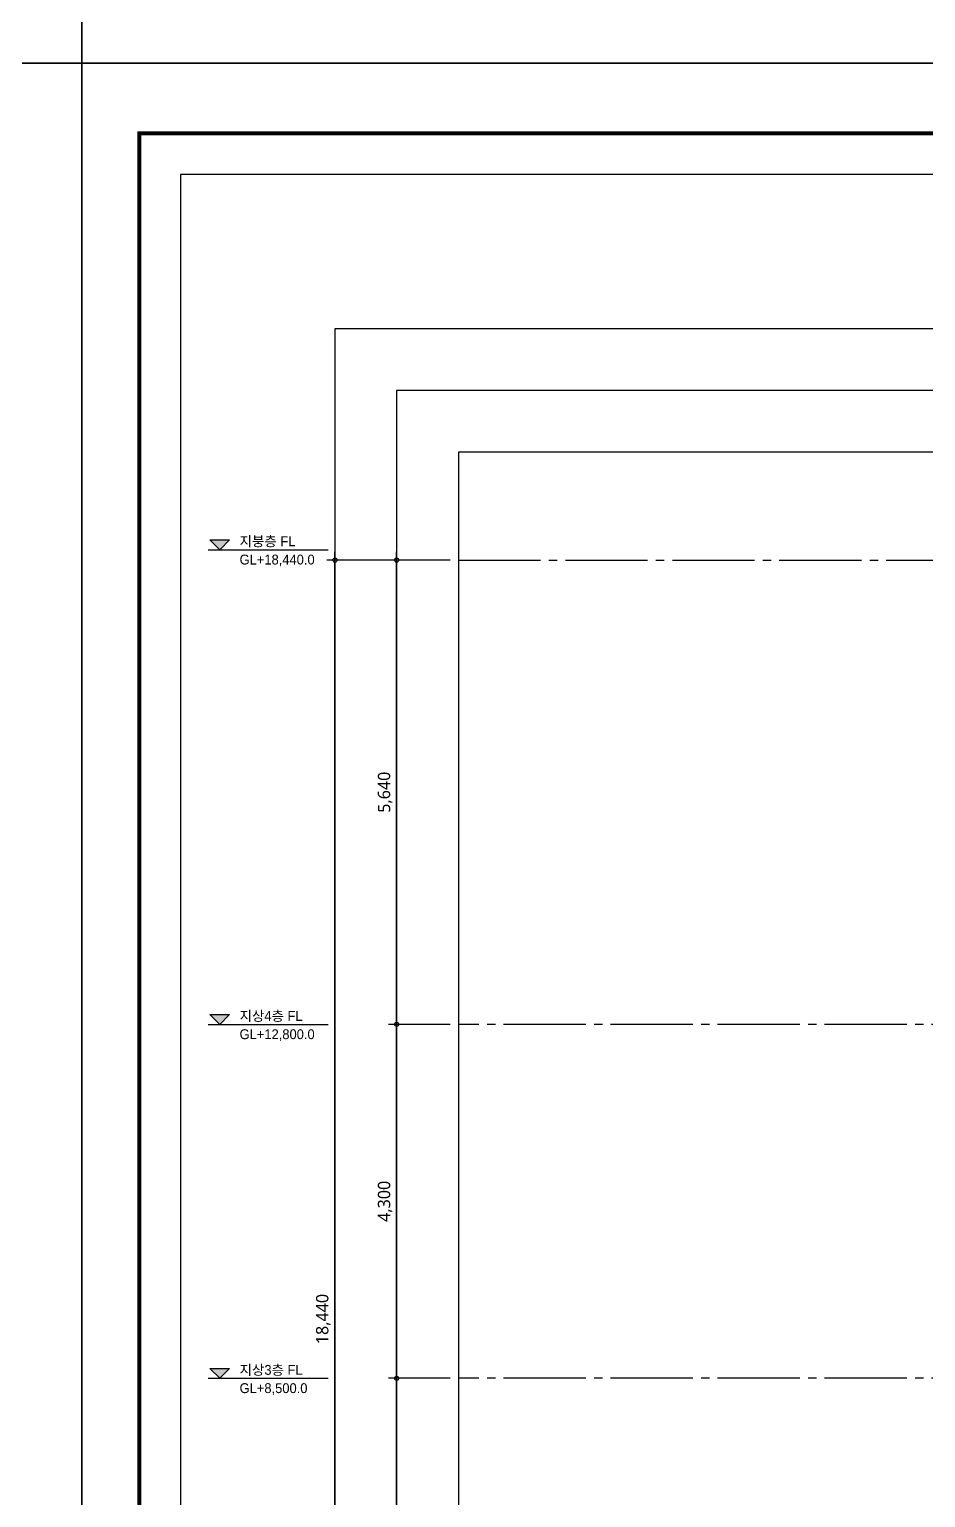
# Model space of a CAD drawing. Header units: millimetres. Extents: x 2135 to 254135, y 1035 to 90135.
# Drawn here: x 43497 to 54387, y 13310 to 31148 of the extents above; entities that cross this region are included whole.
import ezdxf
from ezdxf.enums import TextEntityAlignment as Align

# ---------------------------------------------------------------- set-up
doc = ezdxf.new("R2010")
doc.units = ezdxf.units.MM
doc.linetypes.add('CEN3', pattern=[26, 20, -2, 2, -2])
doc.linetypes.add('CENTER2', pattern=[28.575, 19.05, -3.175, 3.175, -3.175])
doc.layers.get('Defpoints').update_dxf_attribs({"color": 157})
for name, color, linetype in [('A-01-CNTL', 1, 'CENTER2'), ('A-03-TEXT', 3, 'Continuous'), ('A-07-DIM', 7, 'Continuous'), ('A-07-SYM', 7, 'Continuous'), ('form_TED.A', 40, 'Continuous'), ('WA2(가벽)_TED.A', 7, 'Continuous')]:
    doc.layers.add(name, color=color, linetype=linetype)
doc.styles.add('돋움', font='')
doc.styles.add('맑은고딕', font='malgun.ttf')
doc.styles.get('돋움').set_extended_font_data('Dotum')
doc.dimstyles.new('HR-100', dxfattribs={"dimscale": 120, "dimtxt": 3, "dimasz": 1, "dimexe": 2, "dimexo": 2, "dimgap": 1, "dimtad": 1, "dimdec": 0, "dimdsep": 46, "dimlunit": 6, "dimtxsty": '맑은고딕', "dimblk": 'DIMDOT', "dimcen": 2.5, "dimdle": 1.5, "dimclrd": 7, "dimclrt": 3, "dimadec": 0, "dimazin": 0, "dimtfac": 1, "dimtdec": 0, "dimtix": 1, "dimtmove": 2, "dimatfit": 3, "dimfxl": 1, "dimtvp": 1, "dimtolj": 1, "dimtzin": 0, "dimlwd": -1, "dimarcsym": 0})

# ---------------------------------------------------------------- blocks, each defined once
blk = doc.blocks.new('FORM_TED.A')
at = {"layer": 'Defpoints', "color": 143, "ltscale": 100, "true_color": 0x7aafdf}
for points in [[(12, 13.5), (355, 13.5), (355, 283.5), (12, 283.5)], [(30.75, 32.25), (336.25, 32.25), (336.25, 264.75), (30.75, 264.75)], [(38.25, 39.75), (328.75, 39.75), (328.75, 257.25), (38.25, 257.25)], [(45.75, 47.25), (321.25, 47.25), (321.25, 249.75), (45.75, 249.75)]]:
    blk.add_lwpolyline(points, close=True, dxfattribs=at)
at = {"layer": 'form_TED.A', "ltscale": 30}
blk.add_lwpolyline([(420, 0), (0, 0), (0, 297), (420, 297)], close=True, dxfattribs=at)
at = {"layer": 'form_TED.A', "ltscale": 30, "const_width": 0.5}
blk.add_lwpolyline([(407, 8.5), (7, 8.5), (7, 288.5), (407, 288.5)], close=True, dxfattribs=at)
blk = doc.blocks.new('DIMDOT')
blk.add_line((-2, 0), (2, 0))
blk.add_circle((0, 0), 0.5)
blk = doc.blocks.new('*D292')
at = {"layer": 'A-07-DIM', "color": 0, "lineweight": -2, "ltscale": 50, "transparency": 16777216}
for p, q in [((48610, 24700), (47110, 24700)), ((48610, 6260), (47110, 6260))]:
    blk.add_line(p, q, dxfattribs=at)
at = {"layer": 'A-07-DIM', "color": 7, "ltscale": 50, "transparency": 16777216}
blk.add_line((47210, 6310), (47210, 24650), dxfattribs=at)
at = {"layer": 'Defpoints', "color": 0, "ltscale": 50, "transparency": 16777216}
for p in [(47210, 24700), (48710, 24700), (48710, 6260)]:
    blk.add_point(p, dxfattribs=at)
at = {"layer": 'A-07-DIM', "color": 7, "ltscale": 50, "transparency": 16777216, "xscale": 50, "yscale": 50, "zscale": 50}
for p, rotation in [((47210, 24700), 90), ((47210, 6260), 270)]:
    blk.add_blockref('DIMDOT', p, dxfattribs=dict(at, rotation=rotation))
at = {"layer": 'A-07-DIM', "color": 3, "ltscale": 50, "transparency": 16777216, "insert": (47069, 15480), "char_height": 150, "attachment_point": 5, "rotation": 90, "style": '맑은고딕'}
blk.add_mtext('\\A1;18,440', dxfattribs=at)
blk = doc.blocks.new('*D293')
at = {"layer": 'A-07-DIM', "color": 0, "lineweight": -2, "transparency": 16777216}
for p, q in [((48610, 14760), (47860, 14760)), ((48610, 10760), (47860, 10760))]:
    blk.add_line(p, q, dxfattribs=at)
at = {"layer": 'A-07-DIM', "color": 7, "transparency": 16777216}
blk.add_line((47960, 10810), (47960, 14710), dxfattribs=at)
at = {"layer": 'Defpoints', "color": 0, "transparency": 16777216}
for p in [(47960, 14760), (48710, 14760), (48710, 10760)]:
    blk.add_point(p, dxfattribs=at)
at = {"layer": 'A-07-DIM', "color": 7, "transparency": 16777216, "xscale": 50, "yscale": 50, "zscale": 50}
for p, rotation in [((47960, 14760), 90), ((47960, 10760), 270)]:
    blk.add_blockref('DIMDOT', p, dxfattribs=dict(at, rotation=rotation))
at = {"layer": 'A-07-DIM', "color": 3, "transparency": 16777216, "insert": (47820, 12760), "char_height": 150, "attachment_point": 5, "rotation": 90, "style": '맑은고딕'}
blk.add_mtext('\\A1;4,000', dxfattribs=at)
blk = doc.blocks.new('*D294')
at = {"layer": 'A-07-DIM', "color": 0, "lineweight": -2, "transparency": 16777216}
for p, q in [((48610, 19060), (47860, 19060)), ((48610, 14760), (47860, 14760))]:
    blk.add_line(p, q, dxfattribs=at)
at = {"layer": 'A-07-DIM', "color": 7, "transparency": 16777216}
blk.add_line((47960, 14810), (47960, 19010), dxfattribs=at)
at = {"layer": 'Defpoints', "color": 0, "transparency": 16777216}
for p in [(47960, 19060), (48710, 19060), (48710, 14760)]:
    blk.add_point(p, dxfattribs=at)
at = {"layer": 'A-07-DIM', "color": 7, "transparency": 16777216, "xscale": 50, "yscale": 50, "zscale": 50}
for p, rotation in [((47960, 19060), 90), ((47960, 14760), 270)]:
    blk.add_blockref('DIMDOT', p, dxfattribs=dict(at, rotation=rotation))
at = {"layer": 'A-07-DIM', "color": 3, "transparency": 16777216, "insert": (47820, 16910), "char_height": 150, "attachment_point": 5, "rotation": 90, "style": '맑은고딕'}
blk.add_mtext('\\A1;4,300', dxfattribs=at)
blk = doc.blocks.new('*D295')
at = {"layer": 'A-07-DIM', "color": 0, "lineweight": -2, "transparency": 16777216}
for p, q in [((48610, 24700), (47860, 24700)), ((48610, 19060), (47860, 19060))]:
    blk.add_line(p, q, dxfattribs=at)
at = {"layer": 'A-07-DIM', "color": 7, "transparency": 16777216}
blk.add_line((47960, 19110), (47960, 24650), dxfattribs=at)
at = {"layer": 'Defpoints', "color": 0, "transparency": 16777216}
for p in [(47960, 24700), (48710, 24700), (48710, 19060)]:
    blk.add_point(p, dxfattribs=at)
at = {"layer": 'A-07-DIM', "color": 7, "transparency": 16777216, "xscale": 50, "yscale": 50, "zscale": 50}
for p, rotation in [((47960, 24700), 90), ((47960, 19060), 270)]:
    blk.add_blockref('DIMDOT', p, dxfattribs=dict(at, rotation=rotation))
at = {"layer": 'A-07-DIM', "color": 3, "transparency": 16777216, "insert": (47820, 21880), "char_height": 150, "attachment_point": 5, "rotation": 90, "style": '맑은고딕'}
blk.add_mtext('\\A1;5,640', dxfattribs=at)

msp = doc.modelspace()

# ---------------------------------------------------------------- hatches: boundary and pattern name
at = {"layer": 'A-07-SYM', "ltscale": 50}
for points in [[(45929.5, 24946.6), (45689.5, 24946.6), (45809.5, 24826.6)], [(45929.5, 19180.3), (45689.5, 19180.3), (45809.5, 19060.3)], [(45929.5, 14880.4), (45689.5, 14880.4), (45809.5, 14760.4)]]:
    msp.add_hatch(color=256, dxfattribs=at).paths.add_polyline_path(points)

# ---------------------------------------------------------------- linework, layer by layer
at = {"layer": 'A-01-CNTL', "linetype": 'CEN3', "ltscale": 50}
for p, q in [((48709.6, 24700.4), (76259.6, 24700.4)), ((76259.6, 19060.3), (48709.6, 19060.3)), ((76259.6, 14760.4), (48709.6, 14760.4))]:
    msp.add_line(p, q, dxfattribs=at)
at = {"layer": 'A-07-SYM', "ltscale": 50}
for p, q in [((45669.5, 24826.6), (47126.1, 24826.6)), ((45689.5, 24946.6), (45929.5, 24946.6)), ((45809.5, 24826.6), (45689.5, 24946.6)), ((45809.5, 24826.6), (45929.5, 24946.6)), ((45689.5, 19180.3), (45929.5, 19180.3)), ((45809.5, 19060.3), (45689.5, 19180.3)), ((45809.5, 19060.3), (45929.5, 19180.3)), ((45669.5, 19060.3), (47126.1, 19060.3)), ((45689.5, 14880.4), (45929.5, 14880.4)), ((45809.5, 14760.4), (45689.5, 14880.4)), ((45809.5, 14760.4), (45929.5, 14880.4)), ((45669.5, 14760.4), (47126.1, 14760.4))]:
    msp.add_line(p, q, dxfattribs=at)

# ---------------------------------------------------------------- block references
at = {"layer": 'WA2(가벽)_TED.A', "xscale": 100, "yscale": 100, "zscale": 100}
for p in [(2134.6, 30735.4), (44134.6, 30735.4), (2134.6, 1035.4), (44134.6, 1035.4)]:
    msp.add_blockref('FORM_TED.A', p, dxfattribs=at)

# ---------------------------------------------------------------- texts
at = {"layer": 'A-03-TEXT', "ltscale": 50, "style": '돋움'}
for s, p in [('지붕층 FL', (46051.5, 24928.6)), ('지상4층 FL', (46051.5, 19162.3)), ('지상3층 FL', (46051.5, 14862.4))]:
    msp.add_text(s, height=120, dxfattribs=at).set_placement(p, align=Align.MIDDLE_LEFT)
for s, p in [('GL+18,440.0', (46051.5, 24766.6)), ('GL+12,800.0', (46051.5, 19000.3)), ('GL+8,500.0', (46051.5, 14700.4))]:
    msp.add_text(s, height=120, dxfattribs=at).set_placement(p, align=Align.TOP_LEFT)

# ---------------------------------------------------------------- dimensions: what is measured, and where the dimension line sits
at = {"layer": 'A-07-DIM', "ltscale": 50}
dim = msp.add_linear_dim(base=(47209.6, 24700.4), p1=(48709.6, 6260.4), p2=(48709.6, 24700.4), angle=90, dimstyle='HR-100', override={"dimscale": 50}, dxfattribs=at)
dim.commit()
dim.dimension.update_dxf_attribs({"geometry": '*D292', "text_midpoint": (47069.2, 15480.4)})
at = {"layer": 'A-07-DIM'}
for base, p1, p2, picture, middle in [((47959.6, 24700.4), (48709.6, 19060.3), (48709.6, 24700.4), '*D295', (47819.6, 21880.3)), ((47959.6, 19060.3), (48709.6, 14760.4), (48709.6, 19060.3), '*D294', (47819.6, 16910.3)), ((47959.6, 14760.4), (48709.6, 10760.4), (48709.6, 14760.4), '*D293', (47819.6, 12760.4))]:
    dim = msp.add_linear_dim(base=base, p1=p1, p2=p2, angle=90, dimstyle='HR-100', override={"dimscale": 50}, dxfattribs=at)
    dim.commit()
    dim.dimension.update_dxf_attribs({"geometry": picture, "text_midpoint": middle})

doc.saveas('drawing.dxf')
